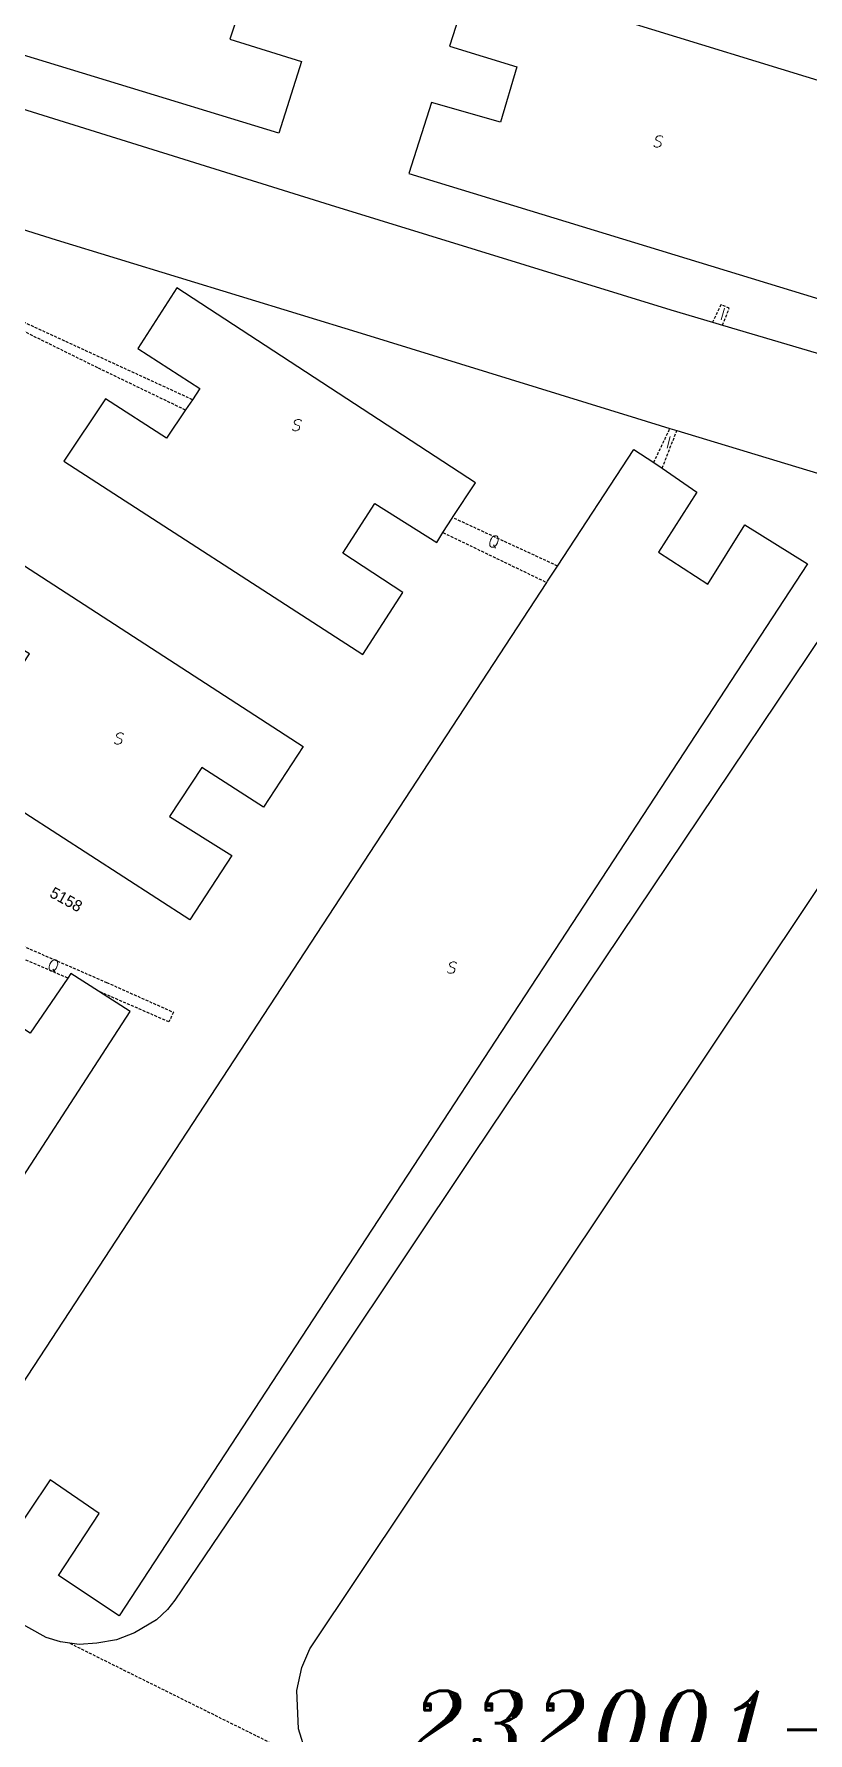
# Model space of a CAD drawing. Extents: x -334462 to -332769, y -29481 to -26664.
# Drawn here: x -333419.3 to -333351.2, y -28750.7 to -28601.3 of the extents above; entities that cross this region are included whole.
import ezdxf
from ezdxf.enums import TextEntityAlignment as Align

# ---------------------------------------------------------------- set-up
doc = ezdxf.new("R2010")
doc.units = 0
doc.header["$MEASUREMENT"] = 0
doc.linetypes.add('HIDDEN', pattern=[0.375, 0.25, -0.125])
for name, color, linetype in [('DP$DIVIDING$LINE', 7, 'CONTINUOUS'), ('EASEMENT$BOUNDA$', 7, 'CONTINUOUS'), ('MAP$SHEET$BOUND$', 7, 'CONTINUOUS'), ('PARCEL$BOUNDARY', 7, 'CONTINUOUS'), ('PARCEL$NUMBER', 7, 'CONTINUOUS'), ('STRUC$$FOOTPRINT', 7, 'CONTINUOUS')]:
    doc.layers.add(name, color=color, linetype=linetype)
doc.styles.add('ITALICT', font='ITALICT', dxfattribs={"height": 0.2})
doc.styles.add('TXT', font='TXT', dxfattribs={"height": 0.2})

msp = doc.modelspace()

# ---------------------------------------------------------------- linework, layer by layer
at = {"layer": 'DP$DIVIDING$LINE', "color": 30, "linetype": 'HIDDEN'}
msp.add_line((-333416.1, -28742.82), (-333394.9, -28753.33), dxfattribs=at)
at = {"layer": 'EASEMENT$BOUNDA$', "color": 3, "linetype": 'HIDDEN'}
for p, q in [((-333364.73, -28638.95), (-333363.3, -28635.95)), ((-333363.98, -28639.45), (-333362.69, -28636.14)), ((-333373.19, -28648.06), (-333382.42, -28643.8)), ((-333383.28, -28645.11), (-333374.14, -28649.51)), ((-333416.29, -28684.31), (-333421.22, -28682.17))]:
    msp.add_line(p, q, dxfattribs=at)
for points in [[(-333405.31, -28633.43), (-333420.45, -28626.48), (-333425.21, -28624.16), (-333433.39, -28620.04), (-333439.39, -28616.99)], [(-333358.68, -28626.86), (-333358.08, -28625.39), (-333358.81, -28625.07), (-333359.55, -28626.6)], [(-333426.95, -28678.53), (-333438.2, -28673.51), (-333436.66, -28669.11), (-333434.77, -28663.32), (-333431.6, -28653.82), (-333428.98, -28647.05), (-333424.96, -28637.59), (-333420.63, -28627.17), (-333413.61, -28630.63), (-333405.92, -28634.33)], [(-333420.64, -28681.31), (-333412.87, -28684.69), (-333406.99, -28687.31), (-333407.38, -28688.16), (-333413.59, -28685.46)]]:
    msp.add_lwpolyline(points, dxfattribs=at)
at = {"layer": 'PARCEL$BOUNDARY', "color": 7, "linetype": 'Continuous'}
for p, q in [((-333359.55, -28626.6), (-333358.68, -28626.86)), ((-333363.3, -28635.95), (-333362.69, -28636.14))]:
    msp.add_line(p, q, dxfattribs=at)
for points in [[(-333442.25, -28601.07), (-333422.63, -28607.12), (-333393.19, -28616.3), (-333363.22, -28625.51), (-333359.55, -28626.6)], [(-333358.68, -28626.86), (-333347.35, -28630.21), (-333343.09, -28631.6), (-333341.56, -28631.89), (-333340.38, -28631.97), (-333339.22, -28631.92), (-333338.29, -28631.73), (-333337.03, -28631.38), (-333334.96, -28630.4), (-333333.28, -28629.05), (-333332.85, -28628.59), (-333332.42, -28628.12), (-333323.69, -28614.88), (-333314.3, -28601.66)], [(-333438.08, -28612.87), (-333417.31, -28619.37), (-333390.47, -28627.59), (-333366.25, -28635.06), (-333363.3, -28635.95)], [(-333362.69, -28636.14), (-333347.7, -28640.67), (-333346.91, -28641.1), (-333346.26, -28641.57), (-333345.77, -28642.17), (-333345.14, -28643.17), (-333344.79, -28644.06), (-333344.6, -28645.33), (-333344.84, -28646.67), (-333347.01, -28649.76), (-333364.81, -28676.29), (-333380.66, -28699.91), (-333392.63, -28717.83), (-333400.96, -28730.32), (-333406.87, -28739.03), (-333407.5, -28739.85), (-333408.49, -28740.76), (-333410.41, -28741.9), (-333412.01, -28742.53), (-333413.72, -28742.82), (-333415.27, -28742.94), (-333416.1, -28742.82)], [(-333394.9, -28753.33), (-333395.31, -28752.51), (-333395.99, -28750.34), (-333396.14, -28746.97), (-333395.7, -28744.96), (-333394.98, -28743.31), (-333337.94, -28657.95)], [(-333416.1, -28742.82), (-333416.93, -28742.7), (-333418.17, -28742.3), (-333427.32, -28737.25), (-333448.93, -28725.2), (-333458.08, -28719.99)]]:
    msp.add_lwpolyline(points, dxfattribs=at)
at = {"layer": 'STRUC$$FOOTPRINT', "color": 1, "linetype": 'Continuous'}
for p, q in [((-333380.66, -28595.99), (-333382.69, -28602.34)), ((-333405.31, -28633.43), (-333405.92, -28634.33)), ((-333364.73, -28638.95), (-333363.98, -28639.45)), ((-333395.58, -28663.95), (-333399.05, -28669.27))]:
    msp.add_line(p, q, dxfattribs=at)
for points in [[(-333392.18, -28592.4), (-333394.21, -28598.85), (-333400.45, -28596.97), (-333402.01, -28601.72), (-333395.71, -28603.67), (-333397.72, -28609.99), (-333428.07, -28600.71), (-333426, -28594.43), (-333419.56, -28596.25), (-333418.26, -28591.31), (-333424.37, -28589.29), (-333422.44, -28583.17)], [(-333382.69, -28602.34), (-333376.78, -28604.15), (-333378.22, -28609.03), (-333384.29, -28607.28), (-333386.28, -28613.53), (-333340.91, -28627.39), (-333339.02, -28621.19), (-333345.05, -28619.28), (-333343.51, -28614.39), (-333337.51, -28616.26), (-333335.53, -28609.88), (-333380.66, -28595.99)], [(-333382.42, -28643.8), (-333380.41, -28640.74), (-333406.7, -28623.59), (-333410.13, -28628.93), (-333404.65, -28632.45), (-333405.31, -28633.43)], [(-333405.92, -28634.33), (-333407.59, -28636.81), (-333412.97, -28633.34), (-333416.64, -28638.83), (-333390.32, -28655.85), (-333386.8, -28650.38), (-333392.09, -28646.93), (-333389.26, -28642.56), (-333383.82, -28646), (-333383.28, -28645.11)], [(-333373.19, -28648.06), (-333366.47, -28637.8), (-333364.73, -28638.95)], [(-333363.98, -28639.45), (-333360.93, -28641.56), (-333364.3, -28646.84), (-333359.96, -28649.66), (-333356.72, -28644.43), (-333351.2, -28647.88), (-333411.77, -28740.41), (-333417.09, -28736.86), (-333413.53, -28731.41), (-333417.82, -28728.45), (-333421.52, -28733.96), (-333427.07, -28730.35), (-333374.14, -28649.51)], [(-333383.28, -28645.11), (-333382.45, -28643.84), (-333382.42, -28643.8)], [(-333399.05, -28669.27), (-333404.49, -28665.77), (-333407.34, -28670.09), (-333401.85, -28673.53), (-333405.53, -28679.19), (-333431.71, -28662.3), (-333428.12, -28656.8), (-333422.64, -28660.29), (-333419.64, -28655.77), (-333425.27, -28652.43), (-333421.76, -28646.96), (-333395.58, -28663.95)], [(-333374.14, -28649.51), (-333374.07, -28649.4), (-333373.2, -28648.07), (-333373.19, -28648.06)], [(-333427.52, -28679.41), (-333452.01, -28717), (-333446.54, -28720.6), (-333442.92, -28715.2), (-333438.63, -28718.12), (-333442.18, -28723.38), (-333436.7, -28727.11), (-333410.79, -28687.25), (-333413.59, -28685.46)], [(-333416.29, -28684.31), (-333419.59, -28689.16), (-333423.98, -28686.3), (-333421.22, -28682.17)], [(-333413.59, -28685.46), (-333416.02, -28683.9), (-333416.29, -28684.31)]]:
    msp.add_lwpolyline(points, dxfattribs=at)

# ---------------------------------------------------------------- texts
at = {"layer": 'EASEMENT$BOUNDA$', "color": 3, "linetype": 'Continuous', "style": 'ITALICT'}
for s, p in [('I', (-333358.78, -28625.89)), ('I', (-333363.54, -28637.18)), ('Q', (-333378.92, -28645.94)), ('Q', (-333417.68, -28683.25))]:
    msp.add_text(s, height=1, dxfattribs=at).set_placement(p, align=Align.MIDDLE)
at = {"layer": 'MAP$SHEET$BOUND$', "color": 6, "linetype": 'Continuous', "style": 'ITALICT'}
msp.add_text('232001-00-022-0', height=6, dxfattribs=at).set_placement((-333344, -28750), align=Align.MIDDLE)
at = {"layer": 'PARCEL$NUMBER', "color": 7, "linetype": 'Continuous', "style": 'TXT'}
msp.add_text('5158', height=1, rotation=331.3127, dxfattribs=at).set_placement((-333416.42, -28677.39), align=Align.MIDDLE)
at = {"layer": 'STRUC$$FOOTPRINT', "color": 1, "linetype": 'Continuous', "style": 'ITALICT'}
for p in [(-333364.45, -28610.71), (-333396.26, -28635.67), (-333411.9, -28663.23), (-333382.6, -28683.38)]:
    msp.add_text('S', height=1, dxfattribs=at).set_placement(p, align=Align.MIDDLE)

doc.saveas('drawing.dxf')
